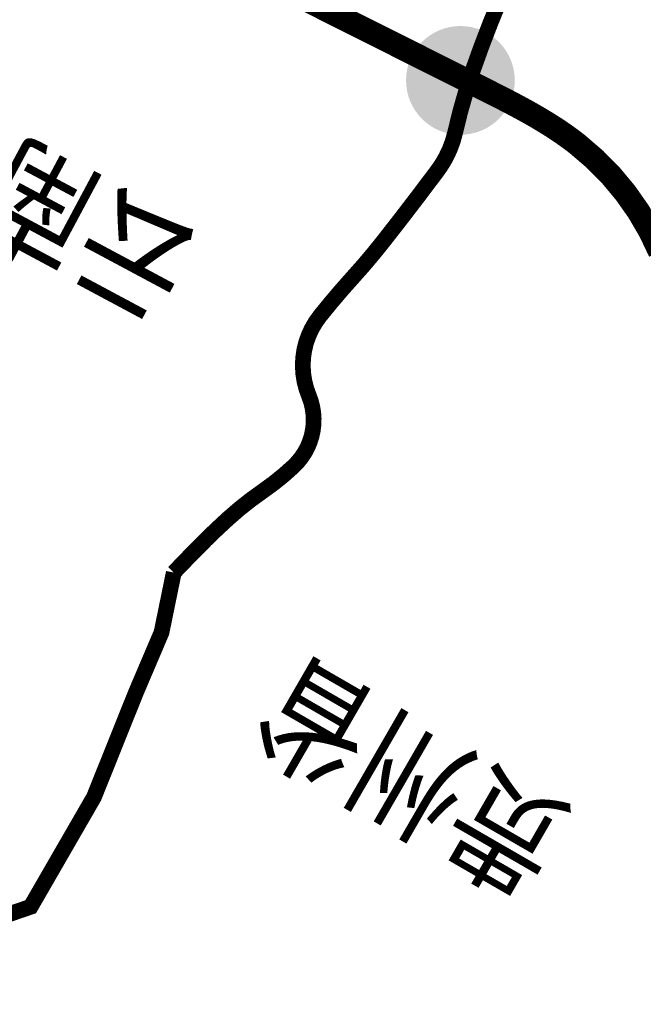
# Model space of a CAD drawing. Header units: millimetres. Extents: x 35362846 to 35427064, y 2977703 to 3025069.
# Drawn here: x 35372572 to 35376536, y 3005714 to 3012008 of the extents above; entities that cross this region are included whole.
import ezdxf
from ezdxf.enums import TextEntityAlignment as Align

# ---------------------------------------------------------------- set-up
doc = ezdxf.new("R2010")
doc.units = ezdxf.units.MM
doc.set_wipeout_variables(frame=1)
doc.linetypes.add('ACAD_ISO06W100', pattern=[36, 24, -3, 0, -3, 0, -3, 0, -3])
doc.linetypes.add('DASHED', pattern=[19.049999999999997, 12.7, -6.35])
doc.layers.add('zhix', color=7, linetype='Continuous', lineweight=100)
doc.layers.add('布线1', color=3, linetype='Continuous', lineweight=40)
doc.layers.add('互通标注', color=5, linetype='Continuous')
doc.styles.add('GTF_XW', font='SIMHEI.TTF', dxfattribs={"width": 0.85})

msp = doc.modelspace()

# ---------------------------------------------------------------- hatches: boundary and pattern name
at = {"layer": '互通标注', "lineweight": 0}
h = msp.add_hatch(color=5, dxfattribs=at)
h.set_gradient(color1=(255, 0, 0), color2=(252, 241, 156), tint=1, name='SPHERICAL')
edge = h.paths.add_edge_path()
edge.add_arc((35375373.35955366, 3011622.46517454), 345.6, 270, 630)

# ---------------------------------------------------------------- linework, layer by layer
at = {"color": 7, "lineweight": 30, "const_width": 1}
for points in [[(35384474.97781259, 3005479.400141709, 4.560630924939711e-05), (35384441.94426532, 3005730.044451149, 4.256660725978185e-05), (35384406.50429408, 3005998.581913861, 5.504028418604904e-06), (35384370.26961709, 3006272.937711339, -3.300140696723477e-06), (35384314.3213082, 3006696.547970137, -0.004653984716885735), (35384299.14080792, 3006820.359900009, -0.001802435216274889), (35384264.20924921, 3007139.30415793, -0.001802435216274889)], [(35384474.97781259, 3005479.400141709, 4.560630924939711e-05), (35384441.94426532, 3005730.044451149, 4.256660725978185e-05), (35384406.50429408, 3005998.581913861, 5.504028418604904e-06), (35384370.26961709, 3006272.937711339, -3.300140696723477e-06), (35384314.3213082, 3006696.547970137, -0.004653984716885735), (35384299.14080792, 3006820.359900009, -0.001802435216274889), (35384264.20924921, 3007139.30415793, -0.001802435216274889)], [(35384534.46412522, 3005487.234591839, 4.560630924930128e-05), (35384501.42914777, 3005737.889752953, 4.256660725960064e-05), (35384465.98783915, 3006006.437349323, 5.504028418596952e-06), (35384429.7529892, 3006280.794456396, -3.300140696500546e-06), (35384373.80479459, 3006704.403849889, -0.004653984716825709), (35384358.76022274, 3006827.107149589, -0.001802435216270909), (35384323.87575996, 3007145.621395892, -0.001802435216270909)], [(35384534.46412522, 3005487.234591839, 4.560630924930128e-05), (35384501.42914777, 3005737.889752953, 4.256660725960064e-05), (35384465.98783915, 3006006.437349323, 5.504028418596952e-06), (35384429.7529892, 3006280.794456396, -3.300140696500546e-06), (35384373.80479459, 3006704.403849889, -0.004653984716825709), (35384358.76022274, 3006827.107149589, -0.001802435216270909), (35384323.87575996, 3007145.621395892, -0.001802435216270909)]]:
    msp.add_lwpolyline(points, format="xyb", dxfattribs=at)
at = {"layer": 'zhix', "color": 5, "linetype": 'DASHED', "ltscale": 10, "const_width": 150, "flags": 128}
msp.add_lwpolyline([(35375427.14864521, 3011615.59961757), (35371562.78649668, 3013555.44993267)], dxfattribs=at)
at = {"layer": 'zhix', "color": 5, "const_width": 150, "flags": 128}
msp.add_lwpolyline([(35376642.10723331, 3010531.861712604, 0.1258200227869031), (35376118.4484296, 3011215.857290065), (35376118.05537441, 3011216.166727245), (35376117.26938061, 3011216.784961615), (35376116.48303241, 3011217.402745122), (35376115.69633052, 3011218.020078205), (35376114.90927576, 3011218.636961305), (35376114.12186885, 3011219.253394866), (35376113.33411057, 3011219.86937933), (35376112.54600167, 3011220.484915143), (35376111.75754291, 3011221.10000275), (35376110.96873505, 3011221.714642598), (35376110.17957886, 3011222.328835133), (35376109.39007508, 3011222.942580806), (35376108.60022447, 3011223.555880066), (35376107.81002777, 3011224.168733362), (35376107.01948576, 3011224.781141147), (35376106.22859917, 3011225.393103872), (35376105.43736876, 3011226.004621994), (35376104.64579528, 3011226.615695964), (35376103.85387947, 3011227.226326238), (35376103.06162209, 3011227.836513274), (35376102.26902389, 3011228.446257529), (35376101.4760856, 3011229.055559461), (35376100.68280797, 3011229.66441953), (35376099.88919175, 3011230.272838195), (35376099.09523769, 3011230.880815919), (35376098.30094651, 3011231.488353164), (35376097.50631897, 3011232.095450393), (35376096.71135581, 3011232.70210807), (35376095.91605775, 3011233.308326661), (35376095.12042554, 3011233.914106631), (35376094.32445993, 3011234.519448448), (35376093.52816164, 3011235.12435258), (35376092.73153141, 3011235.728819496), (35376091.93456998, 3011236.332849665), (35376091.13727807, 3011236.936443559), (35376090.33965642, 3011237.53960165), (35376089.54170574, 3011238.14232436), (35376088.74342681, 3011238.744612264), (35376087.94482032, 3011239.346465786), (35376087.14588702, 3011239.947885402), (35376086.34662763, 3011240.548871587), (35376085.54704287, 3011241.149424821), (35376084.74713346, 3011241.749545579), (35376083.94690015, 3011242.349234343), (35376083.14634363, 3011242.948491591), (35376082.34546466, 3011243.547317807), (35376081.54426394, 3011244.14571347), (35376080.74274217, 3011244.743679066), (35376079.94090011, 3011245.341215076), (35376079.13873846, 3011245.938321987), (35376078.33625794, 3011246.535000283), (35376077.53345927, 3011247.131250452), (35376076.73034315, 3011247.727072981), (35376075.92691032, 3011248.322468358), (35376075.12316147, 3011248.917437073), (35376074.31909733, 3011249.511979616), (35376073.51471861, 3011250.106096477), (35376072.71002602, 3011250.69978815), (35376071.90502025, 3011251.293055126), (35376071.09970204, 3011251.885897901), (35376070.29407208, 3011252.478316967), (35376069.48813109, 3011253.070312822), (35376068.68187977, 3011253.66188596), (35376067.87531881, 3011254.253036881), (35376067.06844895, 3011254.84376608), (35376066.26127085, 3011255.434074059), (35376065.45378525, 3011256.023961316), (35376064.64599284, 3011256.613428353), (35376063.8378943, 3011257.202475671), (35376063.02949036, 3011257.791103772), (35376062.2207817, 3011258.37931316), (35376061.41176903, 3011258.96710434), (35376060.60245303, 3011259.554477816), (35376059.79283441, 3011260.141434094), (35376058.98291387, 3011260.727973681), (35376058.17269208, 3011261.314097086), (35376057.36216977, 3011261.899804815), (35376056.5513476, 3011262.485097379), (35376055.74022626, 3011263.069975288), (35376054.92880647, 3011263.654439052), (35376054.11708889, 3011264.238489185), (35376053.30507423, 3011264.822126197), (35376052.49276316, 3011265.405350604), (35376051.68015638, 3011265.988162919), (35376050.86725456, 3011266.570563658), (35376050.0540584, 3011267.152553336), (35376049.24056859, 3011267.734132471), (35376048.42678579, 3011268.31530158), (35376047.61271068, 3011268.896061183), (35376046.79834397, 3011269.476411797), (35376045.98368632, 3011270.056353943), (35376045.16873842, 3011270.635888143), (35376044.35350093, 3011271.215014918), (35376043.53797454, 3011271.793734791), (35376042.72215994, 3011272.372048285), (35376041.90605777, 3011272.949955924), (35376041.08966874, 3011273.527458234), (35376040.27299349, 3011274.10455574), (35376039.45603272, 3011274.681248968), (35376038.6387871, 3011275.257538448), (35376037.82125729, 3011275.833424705), (35376037.00344395, 3011276.408908271), (35376036.18534777, 3011276.983989673), (35376035.36696941, 3011277.558669444), (35376034.54830953, 3011278.132948115), (35376033.72936881, 3011278.706826217), (35376032.91014791, 3011279.280304284), (35376032.0906475, 3011279.853382849), (35376031.27086821, 3011280.426062447), (35376030.45081075, 3011280.998343614), (35376029.63047576, 3011281.570226885), (35376028.80986389, 3011282.141712797), (35376027.98897582, 3011282.712801889), (35376027.16781219, 3011283.283494697), (35376026.34637367, 3011283.853791763), (35376025.52466092, 3011284.423693625), (35376024.70267459, 3011284.993200824), (35376023.88041534, 3011285.562313902), (35376023.05788381, 3011286.131033401), (35376022.23508066, 3011286.699359864), (35376021.41200656, 3011287.267293835), (35376020.58866214, 3011287.834835858), (35376019.76504806, 3011288.401986479), (35376018.94116496, 3011288.968746244), (35376018.11701351, 3011289.535115698), (35376017.29259434, 3011290.101095391), (35376016.4679081, 3011290.666685869), (35376015.64295544, 3011291.231887684), (35376014.81773701, 3011291.796701382), (35376013.99225344, 3011292.361127517), (35376013.16650538, 3011292.925166637), (35376012.34049348, 3011293.488819297), (35376011.51421838, 3011294.052086047), (35376010.68768071, 3011294.614967443), (35376009.86088111, 3011295.177464036), (35376009.03382023, 3011295.739576384), (35376008.20649872, 3011296.301305041), (35376007.37891719, 3011296.862650563), (35376006.55107629, 3011297.423613508), (35376005.72297665, 3011297.984194433), (35376004.89461891, 3011298.544393898), (35376004.0660037, 3011299.10421246), (35376003.23713166, 3011299.663650679), (35376002.40800342, 3011300.222709118), (35376001.57861961, 3011300.781388337), (35376000.74898085, 3011301.339688897), (35375999.91908778, 3011301.897611362), (35375999.08894103, 3011302.455156294), (35375998.25854122, 3011303.01232426), (35375997.42788898, 3011303.569115822), (35375996.59698495, 3011304.125531546), (35375995.76582972, 3011304.681571999), (35375994.93442395, 3011305.237237748), (35375994.10276825, 3011305.792529359), (35375993.27086323, 3011306.347447403), (35375992.43870953, 3011306.901992447), (35375991.60630777, 3011307.456165061), (35375990.77365856, 3011308.009965816), (35375989.94076253, 3011308.563395282), (35375989.10762028, 3011309.116454032), (35375988.27423244, 3011309.669142637), (35375987.44059962, 3011310.221461671), (35375986.60672245, 3011310.773411708), (35375985.77260153, 3011311.324993321), (35375984.93823748, 3011311.876207087), (35375984.10363091, 3011312.42705358), (35375983.26878244, 3011312.977533377), (35375982.43369267, 3011313.527647055), (35375981.59836221, 3011314.077395193), (35375980.76279168, 3011314.626778368), (35375979.92698169, 3011315.175797159), (35375979.09093283, 3011315.724452147), (35375978.25464573, 3011316.272743911), (35375977.41812097, 3011316.820673033), (35375976.58135918, 3011317.368240093), (35375975.74436095, 3011317.915445676), (35375974.90712689, 3011318.462290363), (35375974.06965759, 3011319.008774739), (35375973.23195367, 3011319.554899387), (35375972.39401574, 3011320.100664892), (35375971.55584437, 3011320.64607184), (35375970.71744017, 3011321.191120817), (35375969.87880374, 3011321.735812411), (35375969.03993569, 3011322.280147207), (35375968.2008366, 3011322.824125796), (35375967.36150707, 3011323.367748764), (35375966.5219477, 3011323.911016703), (35375965.68215909, 3011324.4539302), (35375964.84214181, 3011324.996489848), (35375964.00189649, 3011325.538696238), (35375963.16142369, 3011326.08054996), (35375962.32072401, 3011326.622051609), (35375961.47979804, 3011327.163201776), (35375960.63864637, 3011327.704001056), (35375959.7972696, 3011328.244450043), (35375958.95566831, 3011328.784549332), (35375958.11384307, 3011329.324299518), (35375957.27179449, 3011329.863701198), (35375956.42952314, 3011330.402754968), (35375955.58702962, 3011330.941461426), (35375954.7443145, 3011331.479821169), (35375953.90137837, 3011332.017834798), (35375953.05822181, 3011332.555502909), (35375952.2148454, 3011333.092826103), (35375951.37124972, 3011333.629804982), (35375950.52743535, 3011334.166440145), (35375949.68340287, 3011334.702732194), (35375948.83915286, 3011335.238681731), (35375947.9946859, 3011335.77428936), (35375947.15000255, 3011336.309555683), (35375946.30510341, 3011336.844481305), (35375945.45998903, 3011337.379066829), (35375944.61466001, 3011337.913312862), (35375943.7691169, 3011338.447220008), (35375942.92336029, 3011338.980788874), (35375942.07739074, 3011339.514020067), (35375941.23120882, 3011340.046914194), (35375940.38481511, 3011340.579471863), (35375939.53821017, 3011341.111693684), (35375938.69139457, 3011341.643580263), (35375937.84436889, 3011342.175132213), (35375936.99713368, 3011342.706350142), (35375936.14968951, 3011343.237234663), (35375935.30203696, 3011343.767786385), (35375934.45417657, 3011344.298005921), (35375933.60610893, 3011344.827893884), (35375932.75783458, 3011345.357450887), (35375931.90935409, 3011345.886677543), (35375931.06066803, 3011346.415574466), (35375930.21177695, 3011346.944142272), (35375929.36268142, 3011347.472381575), (35375928.51338199, 3011348.000292992), (35375927.66387922, 3011348.527877139), (35375926.81417366, 3011349.055134633), (35375925.96426589, 3011349.58206609), (35375925.11415645, 3011350.10867213), (35375924.26384589, 3011350.634953372), (35375923.41333477, 3011351.160910433), (35375922.56262366, 3011351.686543934), (35375921.71171308, 3011352.211854495), (35375920.86060361, 3011352.736842737), (35375920.00929578, 3011353.26150928), (35375919.15779018, 3011353.785854748), (35375918.30608731, 3011354.309879761), (35375917.45418774, 3011354.833584944), (35375916.60209202, 3011355.356970919), (35375915.7498007, 3011355.88003831), (35375914.89731433, 3011356.402787742), (35375914.04463344, 3011356.92521984), (35375913.1917586, 3011357.447335229), (35375912.33869033, 3011357.969134536), (35375911.48542919, 3011358.490618379), (35375910.63197571, 3011359.0117874), (35375909.77833044, 3011359.53264222), (35375908.92449392, 3011360.053183466), (35375908.0704667, 3011360.573411767), (35375907.2162493, 3011361.093327752), (35375906.36184227, 3011361.612932051), (35375905.50724617, 3011362.132225295), (35375904.6524615, 3011362.651208112), (35375903.79748882, 3011363.169881135), (35375902.94232866, 3011363.688244996), (35375902.08698156, 3011364.206300325), (35375901.23144805, 3011364.724047758), (35375900.37572866, 3011365.241487924), (35375899.51982394, 3011365.75862146), (35375898.66373441, 3011366.275448999), (35375897.8074606, 3011366.791971175), (35375896.95100305, 3011367.308188624), (35375896.09436229, 3011367.824101981), (35375895.23753884, 3011368.339711882), (35375894.38053324, 3011368.855018964), (35375893.52334601, 3011369.370023864), (35375892.66597768, 3011369.884727219), (35375891.80842879, 3011370.399129668), (35375890.95069985, 3011370.913231848), (35375890.09279139, 3011371.4270344), (35375889.23470393, 3011371.940537962), (35375888.376438, 3011372.453743173), (35375887.51799413, 3011372.966650676), (35375886.65937283, 3011373.47926111), (35375885.80057463, 3011373.991575117), (35375884.94160005, 3011374.503593339), (35375884.08244961, 3011375.015316417), (35375883.22312383, 3011375.526744995), (35375882.36362322, 3011376.037879717), (35375881.50394832, 3011376.548721224), (35375880.64409962, 3011377.059270163), (35375879.78407766, 3011377.569527177), (35375878.92388295, 3011378.079492911), (35375878.06351601, 3011378.589168011), (35375877.20297734, 3011379.098553123), (35375876.34226746, 3011379.607648893), (35375875.48138689, 3011380.116455968), (35375874.62033615, 3011380.624974996), (35375873.75911574, 3011381.133206624), (35375872.89772616, 3011381.641151501), (35375872.03616795, 3011382.148810274), (35375871.17444159, 3011382.656183594), (35375870.31254762, 3011383.16327211), (35375869.45048653, 3011383.670076472), (35375868.58825882, 3011384.17659733), (35375867.72586502, 3011384.682835335), (35375866.86330561, 3011385.188791139), (35375866.00058114, 3011385.694465393), (35375865.13769206, 3011386.199858749), (35375864.27463891, 3011386.704971861), (35375863.41142219, 3011387.209805381), (35375862.5480424, 3011387.714359962), (35375861.68450004, 3011388.218636259), (35375860.82079562, 3011388.722634926), (35375859.95692962, 3011389.226356618), (35375859.09290257, 3011389.72980199), (35375858.22871495, 3011390.232971697), (35375857.36436727, 3011390.735866396), (35375856.49986003, 3011391.238486743), (35375855.63519371, 3011391.740833395), (35375854.77036883, 3011392.242907009), (35375853.90538587, 3011392.744708243), (35375853.04024535, 3011393.246237755), (35375852.17494773, 3011393.747496204), (35375851.30949353, 3011394.248484249), (35375850.44388324, 3011394.749202549), (35375849.57811735, 3011395.249651763), (35375848.71219636, 3011395.749832552), (35375847.84612074, 3011396.249745577), (35375846.97989102, 3011396.749391499), (35375846.11350765, 3011397.248770978), (35375845.24697115, 3011397.747884678), (35375844.380282, 3011398.246733259), (35375843.51344069, 3011398.745317386), (35375842.6464477, 3011399.243637719), (35375841.77930353, 3011399.741694924), (35375840.91200867, 3011400.239489664), (35375840.04456358, 3011400.737022602), (35375839.17696878, 3011401.234294405), (35375838.30922473, 3011401.731305736), (35375837.44133193, 3011402.228057261), (35375836.57329085, 3011402.724549646), (35375835.705102, 3011403.220783557), (35375834.83676583, 3011403.71675966), (35375833.96828284, 3011404.212478622), (35375833.0996535, 3011404.707941112), (35375832.23087832, 3011405.203147795), (35375831.36195774, 3011405.698099341), (35375830.49289227, 3011406.192796418), (35375829.62368238, 3011406.687239693), (35375828.75432854, 3011407.181429839), (35375827.88483124, 3011407.675367522), (35375827.01519095, 3011408.169053414), (35375826.14540815, 3011408.662488184), (35375825.27548332, 3011409.155672504), (35375824.40541692, 3011409.648607044), (35375823.53520943, 3011410.141292476), (35375822.66486134, 3011410.633729472), (35375821.79437312, 3011411.125918703), (35375820.92374523, 3011411.617860843), (35375820.05297815, 3011412.109556564), (35375819.18207234, 3011412.601006539), (35375818.31102829, 3011413.092211441), (35375817.43984646, 3011413.583171946), (35375816.56852733, 3011414.073888727), (35375815.69707136, 3011414.564362459), (35375814.82547902, 3011415.054593818), (35375813.95375078, 3011415.544583478), (35375813.08188711, 3011416.034332114), (35375812.20988847, 3011416.523840404), (35375811.33775532, 3011417.013109023), (35375810.46548816, 3011417.502138648), (35375809.59308741, 3011417.990929957), (35375808.72055358, 3011418.479483627), (35375807.84788709, 3011418.967800336), (35375806.97508843, 3011419.455880762), (35375806.10215807, 3011419.943725583), (35375805.22909646, 3011420.431335479), (35375804.35590405, 3011420.918711128), (35375803.48258132, 3011421.40585321), (35375802.60912874, 3011421.892762405), (35375801.73554675, 3011422.379439393), (35375800.8618358, 3011422.865884854), (35375799.98799638, 3011423.352099471), (35375799.11402892, 3011423.838083922), (35375798.2399339, 3011424.323838891), (35375797.36571177, 3011424.809365059), (35375796.49136299, 3011425.294663108), (35375795.616888, 3011425.779733721), (35375794.74228728, 3011426.264577581), (35375793.86756127, 3011426.749195369), (35375792.99271043, 3011427.233587772), (35375792.11773521, 3011427.717755471), (35375791.24263606, 3011428.201699151), (35375790.36741345, 3011428.685419497), (35375789.49206782, 3011429.168917194), (35375788.61659963, 3011429.652192925), (35375787.74100932, 3011430.135247377), (35375786.86529734, 3011430.618081235), (35375785.98946416, 3011431.100695186), (35375785.11351021, 3011431.583089917), (35375784.23743594, 3011432.065266111), (35375783.36124182, 3011432.547224459), (35375782.48492828, 3011433.028965646), (35375781.60849577, 3011433.510490361), (35375780.73194474, 3011433.99179929), (35375779.85527564, 3011434.472893123), (35375778.9784889, 3011434.953772547), (35375778.10158499, 3011435.434438251), (35375777.22456434, 3011435.914890926), (35375776.34742739, 3011436.395131259), (35375775.4701746, 3011436.87515994), (35375774.59280641, 3011437.354977661), (35375773.71532325, 3011437.83458511), (35375772.83772557, 3011438.313982978), (35375771.96001383, 3011438.793171956), (35375771.08218844, 3011439.272152736), (35375770.20424987, 3011439.750926008), (35375769.32619853, 3011440.229492465), (35375768.44803488, 3011440.707852799), (35375767.56975936, 3011441.186007701), (35375766.69137241, 3011441.663957865), (35375765.81287447, 3011442.141703982), (35375764.93426596, 3011442.619246748), (35375764.05554734, 3011443.096586854), (35375763.17671904, 3011443.573724995), (35375762.29778148, 3011444.050661864), (35375761.41873512, 3011444.527398156), (35375760.53958039, 3011445.003934565), (35375759.66031772, 3011445.480271786), (35375758.78094754, 3011445.956410515), (35375757.9014703, 3011446.432351446), (35375757.02188642, 3011446.908095276), (35375756.14219633, 3011447.3836427), (35375755.26240048, 3011447.858994414), (35375754.38249929, 3011448.334151115), (35375753.50249319, 3011448.809113499), (35375752.62238262, 3011449.283882265), (35375751.74216801, 3011449.758458108), (35375750.86184978, 3011450.232841726), (35375749.98142837, 3011450.707033818), (35375749.10090421, 3011451.181035081), (35375748.22027773, 3011451.654846213), (35375747.33954935, 3011452.128467914), (35375746.4587195, 3011452.601900881), (35375745.57778861, 3011453.075145815), (35375744.69675711, 3011453.548203413), (35375743.81562542, 3011454.021074377), (35375742.93439398, 3011454.493759405), (35375742.0530632, 3011454.966259199), (35375741.1716335, 3011455.438574458), (35375740.29010534, 3011455.910705882), (35375739.40847912, 3011456.382654174), (35375738.52675525, 3011456.854420033), (35375737.64493418, 3011457.326004161), (35375736.76301631, 3011457.797407262), (35375735.88100209, 3011458.268630034), (35375734.99889192, 3011458.739673181), (35375734.11668623, 3011459.210537405), (35375733.23438544, 3011459.681223408), (35375732.35198998, 3011460.151731894), (35375731.46950024, 3011460.622063566), (35375730.58691668, 3011461.092219126), (35375729.7042397, 3011461.562199279), (35375728.82146972, 3011462.032004728), (35375727.93860716, 3011462.501636177), (35375727.05565244, 3011462.97109433), (35375726.17260598, 3011463.440379892), (35375725.28946819, 3011463.909493568), (35375724.40623949, 3011464.378436063), (35375723.5229203, 3011464.847208081), (35375722.63951103, 3011465.315810329), (35375721.75601211, 3011465.784243511), (35375720.87242394, 3011466.252508333), (35375719.98874694, 3011466.720605502), (35375719.10498153, 3011467.188535724), (35375718.22112812, 3011467.656299706), (35375717.33718711, 3011468.123898153), (35375716.45315894, 3011468.591331774), (35375715.56904402, 3011469.058601275), (35375714.68484274, 3011469.525707364), (35375713.80055553, 3011469.992650748), (35375712.91618279, 3011470.459432135), (35375712.03172494, 3011470.926052233), (35375711.1471824, 3011471.392511751), (35375710.26255556, 3011471.858811397), (35375709.37784486, 3011472.32495188), (35375708.49305067, 3011472.790933908), (35375707.60817343, 3011473.25675819), (35375706.72321353, 3011473.722425437), (35375705.8381714, 3011474.187936357), (35375704.95304742, 3011474.65329166), (35375704.06784204, 3011475.118492057), (35375703.18255562, 3011475.583538257), (35375702.2971886, 3011476.04843097), (35375701.41174138, 3011476.513170908), (35375700.52621436, 3011476.977758781), (35375699.64060795, 3011477.4421953), (35375698.75492255, 3011477.906481175), (35375697.86915857, 3011478.370617119), (35375696.98331642, 3011478.834603843), (35375696.09739649, 3011479.298442059), (35375695.21139921, 3011479.762132478), (35375694.32532496, 3011480.225675813), (35375693.43917415, 3011480.689072776), (35375692.55294719, 3011481.15232408), (35375691.66664448, 3011481.615430437), (35375690.78026641, 3011482.07839256), (35375689.89381341, 3011482.541211163), (35375689.00728585, 3011483.003886958), (35375688.12068415, 3011483.466420659), (35375687.23400871, 3011483.92881298), (35375686.34725992, 3011484.391064635), (35375685.4604382, 3011484.853176337), (35375684.57354394, 3011485.3151488), (35375683.68657753, 3011485.77698274), (35375682.79953937, 3011486.23867887), (35375681.91242988, 3011486.700237906), (35375681.02524944, 3011487.161660562), (35375680.13799845, 3011487.622947553), (35375679.25067732, 3011488.084099595), (35375678.36328644, 3011488.545117404), (35375677.4758262, 3011489.006001694), (35375676.58829702, 3011489.466753182), (35375675.70069926, 3011489.927372582), (35375674.81303335, 3011490.387860613), (35375673.92529967, 3011490.848217989), (35375673.03749863, 3011491.308445428), (35375672.1496306, 3011491.768543647), (35375671.261696, 3011492.22851336), (35375670.37369521, 3011492.688355288), (35375669.48562863, 3011493.148070144), (35375668.59749666, 3011493.607658648), (35375667.70929968, 3011494.067121517), (35375666.8210381, 3011494.526459468), (35375665.93271229, 3011494.985673219), (35375665.04432267, 3011495.444763489), (35375664.15586961, 3011495.903730995), (35375663.26735353, 3011496.362576455), (35375662.37877479, 3011496.821300589), (35375661.4901338, 3011497.279904114), (35375660.60143095, 3011497.738387748), (35375659.71266663, 3011498.196752213), (35375658.82384123, 3011498.654998226), (35375657.93495514, 3011499.113126505), (35375657.04600875, 3011499.571137772), (35375656.15700246, 3011500.029032744), (35375655.26793665, 3011500.486812144), (35375654.3788117, 3011500.944476688), (35375653.48962802, 3011501.402027098), (35375652.60038599, 3011501.859464095), (35375651.711086, 3011502.316788396), (35375650.82172843, 3011502.774000724), (35375649.93231367, 3011503.231101799), (35375649.04284212, 3011503.688092342), (35375648.15331416, 3011504.144973073), (35375647.26373017, 3011504.601744713), (35375646.37409055, 3011505.058407983), (35375645.48439568, 3011505.514963605), (35375644.59464595, 3011505.971412301), (35375643.70484173, 3011506.42775479), (35375642.81498343, 3011506.883991796), (35375641.92507143, 3011507.340124039), (35375641.03510611, 3011507.796152242), (35375640.14508785, 3011508.252077127), (35375639.25501705, 3011508.707899416), (35375638.36489408, 3011509.163619831), (35375637.47471933, 3011509.619239094), (35375636.58449318, 3011510.074757929), (35375635.69421602, 3011510.530177058), (35375634.80388824, 3011510.985497203), (35375633.91351021, 3011511.440719088), (35375633.02308232, 3011511.895843436), (35375632.13260495, 3011512.350870969), (35375631.24207848, 3011512.805802411), (35375630.35150331, 3011513.260638486), (35375629.4608798, 3011513.715379917), (35375628.57020836, 3011514.170027428), (35375627.67948934, 3011514.624581743), (35375626.78872313, 3011515.079043584), (35375625.89791012, 3011515.533413677), (35375625.00705069, 3011515.987692746), (35375624.11614521, 3011516.441881515), (35375623.22519408, 3011516.895980708), (35375622.33419766, 3011517.349991049), (35375621.44315635, 3011517.803913264), (35375620.55207051, 3011518.257748076), (35375619.66094054, 3011518.711496212), (35375618.76976682, 3011519.165158394), (35375617.8785497, 3011519.61873535), (35375616.98728959, 3011520.072227804), (35375616.09598684, 3011520.52563648), (35375615.20464186, 3011520.978962105), (35375614.31325502, 3011521.432205404), (35375613.42182668, 3011521.885367102), (35375612.53035723, 3011522.338447925), (35375611.63884706, 3011522.791448599), (35375610.74729653, 3011523.24436985), (35375609.85570604, 3011523.697212403), (35375608.96407594, 3011524.149976985), (35375608.07240662, 3011524.602664321), (35375607.18069845, 3011525.055275138), (35375606.28895183, 3011525.507810164), (35375605.39716711, 3011525.960270123), (35375604.50534468, 3011526.412655742), (35375603.6134849, 3011526.864967748), (35375602.72158817, 3011527.317206868), (35375601.82965486, 3011527.769373829), (35375600.93768533, 3011528.221469356), (35375600.04567998, 3011528.673494179), (35375599.15363916, 3011529.125449023), (35375598.26156326, 3011529.577334615), (35375597.36945265, 3011530.029151683), (35375596.47730771, 3011530.480900955), (35375595.58512881, 3011530.932583157), (35375594.69291633, 3011531.384199018), (35375593.80067064, 3011531.835749264), (35375592.90839211, 3011532.287234623), (35375592.01608112, 3011532.738655824), (35375591.12373805, 3011533.190013594), (35375590.23136326, 3011533.641308661), (35375589.33895714, 3011534.092541752), (35375588.44652005, 3011534.543713597), (35375587.55405235, 3011534.994824922), (35375586.66155445, 3011535.445876457), (35375585.7690267, 3011535.89686893), (35375584.87646946, 3011536.347803069), (35375583.98388314, 3011536.798679601), (35375583.09126809, 3011537.249499258), (35375582.19862468, 3011537.700262765), (35375581.30595329, 3011538.150970853), (35375580.41325428, 3011538.601624249), (35375579.52052803, 3011539.052223684), (35375578.62777492, 3011539.502769885), (35375577.73499531, 3011539.953263581), (35375576.84218957, 3011540.403705501), (35375575.94935809, 3011540.854096376), (35375575.05650122, 3011541.304436932), (35375574.16361935, 3011541.754727901), (35375573.27071284, 3011542.204970011), (35375572.37778205, 3011542.65516399), (35375571.48482738, 3011543.10531057), (35375570.59184917, 3011543.555410478), (35375569.69884782, 3011544.005464445), (35375568.80582367, 3011544.455473201), (35375567.91277711, 3011544.905437474), (35375567.01970851, 3011545.355357994), (35375566.12661824, 3011545.805235492), (35375565.23350666, 3011546.255070695), (35375564.34037415, 3011546.704864336), (35375563.44722108, 3011547.154617143), (35375562.55404782, 3011547.604329846), (35375561.66085472, 3011548.054003176), (35375560.76764218, 3011548.503637861), (35375559.87441055, 3011548.953234634), (35375558.9811602, 3011549.402794223), (35375558.08789151, 3011549.852317357), (35375557.19460485, 3011550.301804769), (35375556.30130058, 3011550.751257189), (35375555.40797907, 3011551.200675345), (35375554.51464069, 3011551.650059969), (35375553.62128581, 3011552.09941179), (35375552.7279148, 3011552.54873154), (35375551.83452803, 3011552.99801995), (35375550.94112586, 3011553.447277748), (35375550.04770867, 3011553.896505666), (35375549.15427682, 3011554.345704434), (35375548.26083069, 3011554.794874783), (35375547.36737063, 3011555.244017444), (35375546.47389702, 3011555.693133147), (35375545.58041023, 3011556.142222623), (35375544.68691063, 3011556.591286602), (35375543.79339858, 3011557.040325816), (35375542.89987445, 3011557.489340995), (35375542.00633861, 3011557.93833287), (35375541.11279143, 3011558.387302172), (35375540.21923327, 3011558.836249631), (35375539.32566451, 3011559.28517598), (35375538.43208551, 3011559.734081947), (35375537.53849664, 3011560.182968266), (35375536.64489826, 3011560.631835666), (35375535.75129075, 3011561.080684877), (35375534.85767446, 3011561.529516633), (35375533.96404979, 3011561.978331663), (35375533.07041708, 3011562.427130699), (35375532.1767767, 3011562.875914471), (35375531.28312902, 3011563.324683711), (35375530.38947441, 3011563.77343915), (35375529.49581324, 3011564.222181519), (35375528.60214588, 3011564.670911549), (35375527.70847269, 3011565.119629972), (35375526.81479403, 3011565.568337518), (35375525.92111029, 3011566.017034919), (35375525.02742181, 3011566.465722905), (35375524.13372897, 3011566.914402209), (35375523.24003214, 3011567.363073561), (35375522.3463317, 3011567.811737693), (35375521.45262799, 3011568.260395335), (35375520.55892138, 3011568.709047221), (35375519.66521226, 3011569.157694079), (35375518.77150098, 3011569.606336642), (35375517.87778792, 3011570.05497564), (35375516.98407343, 3011570.503611806), (35375516.09035788, 3011570.952245871), (35375515.19664165, 3011571.400878565), (35375514.41580039, 3011571.79284896), (35375427.14864521, 3011615.59961757)], format="xyb", dxfattribs=at)
at = {"layer": '布线1', "color": 248, "linetype": 'ACAD_ISO06W100', "ltscale": 10, "const_width": 100, "flags": 128}
msp.add_lwpolyline([(35388150.33848416, 3025018.551211555), (35388361.48549678, 3023977.007874408), (35388184.73407882, 3023441.108527451), (35387470.55046118, 3022749.600048559), (35387360.04206412, 3022084.319939004), (35387195.29671819, 3021224.267884053), (35386963.07687194, 3021267.205003566), (35386549.07334428, 3020420.891790536), (35385820.53163335, 3020524.750264855), (35385510.58974802, 3020720.265260476), (35385079.38249554, 3020447.266341764), (35384845.23080626, 3019811.946808522), (35384984.41030876, 3019449.90075842), (35385027.33047563, 3018934.207914789), (35384881.68072586, 3018811.17321669), (35384451.313678, 3018411.742610606), (35383732.64068725, 3018172.151864886), (35382975.54190518, 3017869.36383049), (35382289.17406027, 3018331.918614704), (35381260.08350972, 3018387.53781438), (35380817.39746892, 3018137.736407302), (35380879.32518406, 3017613.166077089), (35380908.92008846, 3016567.312989848), (35380724.88906052, 3016123.822649135), (35380535.35801584, 3015975.864154654), (35380317.38464135, 3015891.226406439), (35380210.68918587, 3015827.502069416), (35380164.77588352, 3015777.501594928), (35380149.38556894, 3015697.510156055, -0.09871971608188357), (35380147.733715, 3015680.395349095, -0.5604591649145733), (35380095.53726305, 3015666.72766469, 0.4932930458415022), (35380038.19575296, 3015658.004991963, 0.2572574621302722), (35380038.21845607, 3015580.934294469, -0.1921852458681172), (35380050.64313301, 3015481.370320092, -0.03029179752803153), (35380020.93649375, 3015390.560180411, -0.1439389605450491), (35380008.32172772, 3015374.394382245, -0.01045061662973983), (35379982.25464606, 3015356.509373069, -0.00518885225234051), (35379928.65779091, 3015322.150331728, -0.01074146822847719), (35379867.58946273, 3015285.692739617, 0.01284057320103385), (35379816.63019631, 3015254.979347424, 0.1512697800859759), (35379793.11719145, 3015227.201991208, -0.08768645003378933), (35379759.37177841, 3015175.369353242, -0.1670954736156904), (35379656.98873739, 3015121.070851072, -0.1048378701597083), (35379475.56873444, 3015130.588726071, -0.2221419048979965), (35379403.97797406, 3015190.706984287, 0.4557434376936548), (35379353.58339235, 3015205.22313372, 0.1004077249158157), (35379326.94331013, 3015179.135202788, 0.06517295351574878), (35379301.3038482, 3015128.100889258, 0.1127827405550073), (35379293.78072734, 3015060.471441657, -0.1625708578500186), (35379283.87739871, 3015013.661528064, -0.0574932073875214), (35379238.28438967, 3014953.14502494, -0.032319190929223), (35379139.48634201, 3014861.904963045, -0.009688314908029568), (35379076.03720999, 3014812.493171693, 0.01199445449520759), (35379024.96931053, 3014772.343708703, 0.04632018170130636), (35378959.1975883, 3014706.908948584, -0.05519126433348953), (35378902.98396844, 3014652.928673883, -0.07180839930058629), (35378871.04573469, 3014635.001124151, -0.02257593487379504), (35378761.0825443, 3014598.196786553, -0.1171631022745994), (35378642.61854747, 3014592.913310045, 0.1456111787541499), (35378546.98549397, 3014583.26993986, 0.0947394838950335), (35378488.93615369, 3014545.353680685, 0.1944188044546585), (35378474.79006346, 3014513.611205837, 0.02475394639121898), (35378475.81518392, 3014441.991191023, -0.01508145508451481), (35378479.7689372, 3014324.537436994, -0.001831410284888582), (35378479.76063512, 3014276.805976868, -0.003405870593993379), (35378479.48733201, 3014251.14098182, -0.3329283174769952), (35378440.83992665, 3014201.368218979, 0.3335886220478188), (35378402.31283206, 3014151.628467319, 0.05974737419789496), (35378407.30590543, 3014103.916083097, 0.04410681275247925), (35378427.20778786, 3014042.164692658, 0.02406537887287513), (35378481.61316231, 3013928.976072818, 0.0638316741519729), (35378509.36135723, 3013890.408127639, 0.01084984673534662), (35378561.3959828, 3013837.051842757, -0.008726811997272325), (35378626.36782558, 3013770.993179913, -0.002734086500767759), (35378652.74552608, 3013742.915058374, -0.01167537161070181), (35378658.73128768, 3013736.163725807, -0.1773281831528503), (35378664.40910409, 3013720.657798395, -0.03187182662624793), (35378658.73128768, 3013631.675624773, -0.01002514185613826), (35378647.80190545, 3013558.113111377, -0.007113947036743125), (35378628.85726245, 3013455.040952903, -0.02428001071836325), (35378598.42845887, 3013333.103188992, -0.0793615820578118), (35378581.55678774, 3013298.308714258, -0.0887931702969756), (35378568.88377549, 3013285.676335067, -0.0172280563463008), (35378491.93490775, 3013236.113403581, -0.03549614184970298), (35378384.42105377, 3013181.931780722, -0.1475056464605295), (35378355.01235735, 3013178.893679437, -0.2396121696239467), (35378319.34314308, 3013206.594717714, 0.1134872511571017), (35378262.9008448, 3013278.406193939, 0.02565325758037415), (35378190.05336671, 3013331.226457916, 0.0793716769456931), (35378163.32082593, 3013343.089341429, 0.1367913238351388), (35378126.76679281, 3013342.626829452, 0.06868471143676352), (35378061.2513702, 3013313.235648043, 0.1078523695986034), (35377991.10897648, 3013244.711384578, -0.1262436633947168), (35377928.83685122, 3013188.142440323, -0.01419621046502558), (35377882.30793363, 3013165.211558685, -0.00925058247798319), (35377809.34075031, 3013133.410552993, -0.09219010607063238), (35377723.77508973, 3013115.294188131, 0.2546841851869325), (35377694.82391453, 3013098.581185982, 0.1461615601350473), (35377681.20596121, 3013047.019921198, -0.03816491004560735), (35377672.34931525, 3012846.959376229, -0.002717355634363676), (35377658.23453134, 3012735.502509594, -0.01477677764366754), (35377654.92286576, 3012715.105331529, -0.2255125683224598), (35377596.18837211, 3012635.241103122, 0.1086023475633067), (35377445.80488486, 3012506.129042367, 0.01023396062338678), (35377397.28642389, 3012438.814889014, 0.02379355665209799), (35377378.42609689, 3012408.496188083, 0.2007815922972565), (35377372.15069462, 3012353.008475926, -0.238342658203001), (35377363.39436787, 3012306.030494143, -0.09489444672739404), (35377332.54563988, 3012278.459964605, -0.1200958938163597), (35377301.15688054, 3012268.713377412, -0.00998747407734843), (35377221.7432249, 3012265.371941403, 0.006912167124777348), (35377106.97591225, 3012261.249866972, 0.0008802307545617294), (35376997.41096979, 3012255.603823071, 0.001249819329672683), (35376920.26345026, 3012251.298693906, 0.07119384479877106), (35376865.38242762, 3012240.15127336, -0.06259221350349005), (35376803.25698192, 3012226.42049996, -0.2869062984604069), (35376716.02766506, 3012270.325188147, 0.1980281909929162), (35376606.58657676, 3012350.811121314, 0.02766911158193276), (35376463.63453451, 3012377.975738294, 0.03393360452414505), (35376345.1890517, 3012385.640575419, 0.02047351568603058), (35376186.31288234, 3012378.619935855, 0.0704273704244865), (35376141.05014023, 3012368.225891913, 0.01778560855411071), (35376089.67500643, 3012346.38879817, -0.007366027758031407), (35375966.7850583, 3012291.10364745, -0.02704714886100225), (35375749.54835737, 3012210.835364629, 0.06048033785182758), (35375654.73233695, 3012168.416947655, 0.1592772283783138), (35375623.00770792, 3012131.761384428, 0.01584414747174022), (35375452.94901503, 3011687.823389778, 0.02827838619612643), (35375339.89011413, 3011291.064002161, -0.06882673405587612), (35375280.18363807, 3011131.712318823, -0.03630131648639746), (35375225.43279511, 3011046.010864317, -0.006529367450417167), (35374881.83769196, 3010597.887336665, -0.01736709276631911), (35374693.86948676, 3010375.590963162, 0.01544963871290988), (35374481.62941813, 3010126.532969599, 0.2735303971049909), (35374409.74563467, 3009619.583080886, -0.3117939521886861), (35374313.55565999, 3009171.240219433, -0.03812827097564471), (35374116.58327944, 3009012.36245055, 0.03401535175050958), (35373894.40455128, 3008836.146223345, 0.01474906468927021), (35373687.39899665, 3008636.206319094, 0.002252005229659884), (35373551.20811538, 3008495.406132846), (35373473.22793337, 3008115.034395093), (35373309.15510568, 3007730.075873662), (35373043.95204822, 3007069.178608358), (35372641.12050187, 3006371.453903185), (35372396.28342804, 3006287.503458423), (35371820.60728418, 3006663.478199154), (35371401.5623949, 3006328.446009488), (35371743.09506205, 3005622.504131909), (35371943.21830592, 3004722.022488871), (35372003.00337213, 3004447.66282388), (35371813.88651443, 3003842.687464717), (35371614.1551257, 3003710.891523885), (35371139.80979511, 3004035.630532425), (35370928.96816025, 3004237.307764319), (35370817.13961997, 3004018.421297129), (35370862.44588857, 3003643.401324993), (35370762.36098614, 3003243.303339747), (35370561.57899448, 3003046.702284061), (35370481.42794462, 3002744.115128509), (35370196.73416412, 3002843.071478572), (35369892.53462585, 3003134.988714273), (35369380.12277304, 3003181.097933618), (35368928.8480691, 3003230.870386685), (35368511.76938761, 3003239.096040343), (35368171.95573353, 3003281.318785455), (35367827.461967, 3003087.742269843), (35367422.96134583, 3002739.843325812), (35366924.84924427, 3002306.229726264), (35366371.61493383, 3002443.940473191), (35365894.11218646, 3002385.300238246), (35365047.36105129, 3002190.983273638), (35364777.77474672, 3002353.897170114), (35364206.48656336, 3002095.025164466), (35363789.60891265, 3001776.076083821), (35363467.88233414, 3001794.267446684), (35363254.78452421, 3002193.58689827), (35362896.27272994, 3002496.952953623)], format="xyb", dxfattribs=at)

# ---------------------------------------------------------------- next in the draw order: wipeouts: each hides what was drawn before it
at = {"color": 5, "lineweight": 30}
msp.add_wipeout([(35374067.52803839, 3010765.7648160406), (35371829.94836918, 3011963.1155827898), (35371259.14159879, 3010896.405926836), (35373496.72126798, 3009699.055160076)], dxfattribs=at)
at = {"color": 1, "lineweight": 30}
msp.add_wipeout([(35376470.46358464, 3007070.94386079), (35374245.651368946, 3008356.438825415), (35373635.29564628, 3007300.0932892244), (35375860.107861996, 3006014.5983246146)], dxfattribs=at)

# ---------------------------------------------------------------- next in the draw order: texts
at = {"color": 5, "lineweight": 30, "style": 'GTF_XW', "width": 0.85}
msp.add_text('云南省', height=599.9999999999999, rotation=151.8483287610132, dxfattribs=at).set_placement((35372824.58890536, 3011092.737140706), align=Align.CENTER)
at = {"color": 1, "lineweight": 30, "style": 'GTF_XW', "width": 0.85}
msp.add_text('贵州省', height=599.9999999999998, rotation=149.9807076280397, dxfattribs=at).set_placement((35375208.00578592, 3007448.236818663), align=Align.CENTER)

doc.saveas('drawing.dxf')
